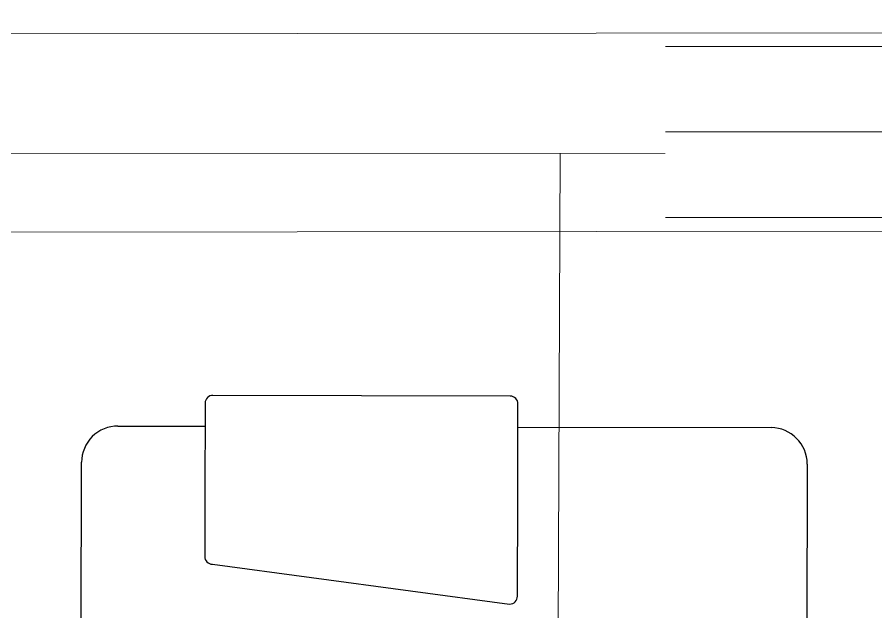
# Model space of a CAD drawing. Header units: inches. Extents: x 164.3 to 247.9, y 15.6 to 56.7.
# Drawn here: x 210.183 to 210.926, y 56.152 to 56.667 of the extents above; entities that cross this region are included whole.
import ezdxf

# ---------------------------------------------------------------- set-up
doc = ezdxf.new("R2010")
doc.units = ezdxf.units.IN
doc.header["$MEASUREMENT"] = 0
doc.set_wipeout_variables(frame=1)
doc.layers.get('0').update_dxf_attribs({"lineweight": 0})
for name, color, linetype, lineweight in [('WALL 1 100', 250, 'Continuous', 9), ('окно', 7, 'Continuous', 9), ('провода', 1, 'Continuous', 5)]:
    doc.layers.add(name, color=color, linetype=linetype, lineweight=lineweight)

# ---------------------------------------------------------------- blocks, each defined once
blk = doc.blocks.new('*U37')
blk.add_wipeout([(-69.25, 69.81), (69.25, 69.81), (69.25, -5), (-69.25, -5)]).dxf.layer = 'окно'
at = {"layer": 'окно'}
for p, q in [((-69.25, 64.81), (69.25, 64.81)), ((-69.25, 32.41), (69.25, 32.41)), ((-69.25, 0), (69.25, 0))]:
    blk.add_line(p, q, dxfattribs=at)

msp = doc.modelspace()

# ---------------------------------------------------------------- linework, layer by layer
at = {"color": 7, "linetype": 'ByBlock', "lineweight": -2}
for p, q in [((210.60916, 56.339), (210.352, 56.33962)), ((210.34522, 56.33287), (210.34502, 56.25213)), ((210.61572, 56.25148), (210.61591, 56.33222)), ((210.26986, 56.31307), (210.34517, 56.31288)), ((210.61587, 56.31223), (210.83486, 56.3117)), ((210.23551, 55.08898), (210.23839, 56.28175)), ((210.86617, 56.28023), (210.86507, 55.82659)), ((210.34502, 56.25213), (210.3449, 56.2003)), ((210.61551, 56.16581), (210.61572, 56.25148)), ((210.35165, 56.19352), (210.60873, 56.15906))]:
    msp.add_line(p, q, dxfattribs=at)
for centre, radius, start, end in [((210.35198, 56.33286), 0.00677, 89.86125, 179.86125), ((210.60915, 56.33223), 0.00677, 359.86125, 89.86125), ((210.26978, 56.28168), 0.03139, 89.86125, 179.86125), ((210.83478, 56.28031), 0.03139, 359.86125, 89.86125), ((210.35166, 56.20028), 0.00676, 179.79773, 269.92476), ((210.60874, 56.16582), 0.00677, 269.86125, 359.86125)]:
    msp.add_arc(centre, radius, start, end, dxfattribs=at)
at = {"layer": 'WALL 1 100', "color": 0}
for points in [[(209.28608, 56.65194), (228.09342, 56.66692)], [(209.45696, 56.48023), (223.17264, 56.4953)]]:
    msp.add_lwpolyline(points, dxfattribs=at)
at = {"layer": 'провода', "color": 1}
for p, q in [((209.36822, 56.54931), (220.81064, 56.54702)), ((210.65049, 56.05784), (210.65232, 56.54882))]:
    msp.add_line(p, q, dxfattribs=at)

# ---------------------------------------------------------------- next in the draw order: block references
at = {"layer": 'провода', "color": 7, "linetype": 'ByBlock', "lineweight": 0, "xscale": 0.002281724290510919, "yscale": 0.002281724290510919, "zscale": 0.002281724290510919}
msp.add_blockref('*U37', (210.90155, 56.49367), dxfattribs=at)

doc.saveas('drawing.dxf')
